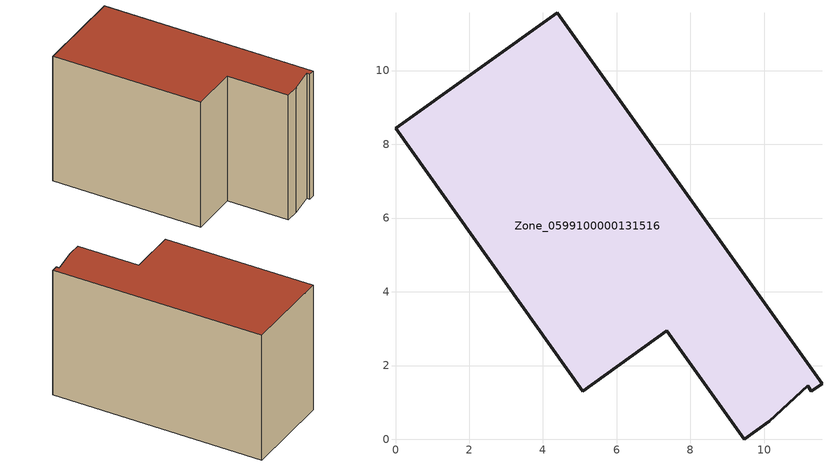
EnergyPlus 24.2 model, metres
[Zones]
Zone_0599100000131516
 floor ground (C_G): 0,8.43 4.39,11.57 11.57,1.51 11.28,1.3 11.18,1.46 10.14,0.49 9.46,0 7.36,2.94 5.08,1.31 z0
 wall outside (C_F): 4.39,11.57 0,8.43 5.08,1.31 7.36,2.94 9.46,0 10.14,0.49 11.18,1.46 11.28,1.3 11.57,1.51 4.39,11.57 z0:7.7
 roof outside (C_R): 10.14,0.49 11.18,1.46 11.28,1.3 11.57,1.51 4.39,11.57 0,8.43 5.08,1.31 7.36,2.94 9.46,0 z7.7
[BUILDING]
Pand.0599100000131516: North Axis=0; Terrain=City; Loads Convergence Tolerance Value=0.04; Temperature Convergence Tolerance Value=0.4; Solar Distribution=FullExterior; Maximum Number of Warmup Days=25; Minimum Number of Warmup Days=1
[Site:Location]
Rotterdam.The.Hague.AP_ZH_NLD Design_Conditions: Latitude=51.96; Longitude=4.45; Time Zone=1; Elevation=-4.5
[SITE:GROUNDTEMPERATURE:BUILDINGSURFACE]
18, 18, 18, 18, 18, 18, 18, 18, 18, 18, 18, 18
[MATERIAL] Thermal Absorptance=0.9; Solar Absorptance=0.7; Visible Absorptance=0.7
Name | Roughness | Thickness | Conductivity | Density | Specific Heat
G.TI.1975-1991 | MediumSmooth | 0.15 | 0.288461 | 540 | 1210
F.TI.1975-1991 | Rough | 0.3 | 0.230769 | 1920 | 840
R.TI.1975-1991 | MediumRough | 0.2 | 0.153846 | 1500 | 1000
[CONSTRUCTION]
C_G: G.TI.1975-1991
C_F: F.TI.1975-1991
C_R: R.TI.1975-1991
[ZONE]
Zone_0599100000131516: Type=1; Multiplier=1; Ceiling Height=Autocalculate; Volume=Autocalculate; Floor Area=autocalculate; Part of Total Floor Area=Yes
[ZONEINFILTRATION:DESIGNFLOWRATE]
Infil_Zone_0599100000131516: Zone or ZoneList or Space or SpaceList=Zone_0599100000131516; Schedule=AlwaysOn; Design Flow Rate Calculation Method=Flow/Area; Flow Rate per Floor Area=0.003; Constant Term Coefficient=1; Temperature Term Coefficient=0; Velocity Term Coefficient=0; Velocity Squared Term Coefficient=0
[HVACTEMPLATE:ZONE:IDEALLOADSAIRSYSTEM]
Zone_0599100000131516: Maximum Heating Supply Air Temperature=50; Minimum Cooling Supply Air Temperature=13; Maximum Heating Supply Air Humidity Ratio=0.0156; Minimum Cooling Supply Air Humidity Ratio=0.0077; Heating Limit=NoLimit; Cooling Limit=NoLimit; Dehumidification Control Type=ConstantSensibleHeatRatio; Cooling Sensible Heat Ratio=0.7; Dehumidification Setpoint=60; Humidification Control Type=None; Humidification Setpoint=30; Outdoor Air Method=None; Outdoor Air Flow Rate per Person=0.00944; Outdoor Air Flow Rate per Zone Floor Area=0; Outdoor Air Flow Rate per Zone=0; Demand Controlled Ventilation Type=None; Outdoor Air Economizer Type=NoEconomizer; Heat Recovery Type=None; Sensible Heat Recovery Effectiveness=0.7; Latent Heat Recovery Effectiveness=0.65
[ZONECONTROL:THERMOSTAT]
ThermostatControl_Zone_0599100000131516: Zone or ZoneList=Zone_0599100000131516; Control Type Schedule=DualSetpointControlType; Control 1=Thermostat_Zone_0599100000131516; Temperature Difference Between Cutout And Setpoint=0
[THERMOSTATSETPOINT:DUALSETPOINT]
Thermostat_Zone_0599100000131516: Heating Setpoint Temperature Schedule=HeatingSetpoint_Zone_0599100000131516; Cooling Setpoint Temperature Schedule=CoolingSetpoint_Zone_0599100000131516
[SCHEDULE:COMPACT]
HeatingSetpoint_Zone_0599100000131516: Through: 12/31, For: AllDays, Until: 24:00, 21
CoolingSetpoint_Zone_0599100000131516: Through: 12/31, For: AllDays, Until: 24:00, 24
DualSetpointControlType: Through: 12/31, For: AllDays, Until: 24:00, 4
AlwaysOn: Through: 12/31, For: AllDays, Until: 24:00, 1
